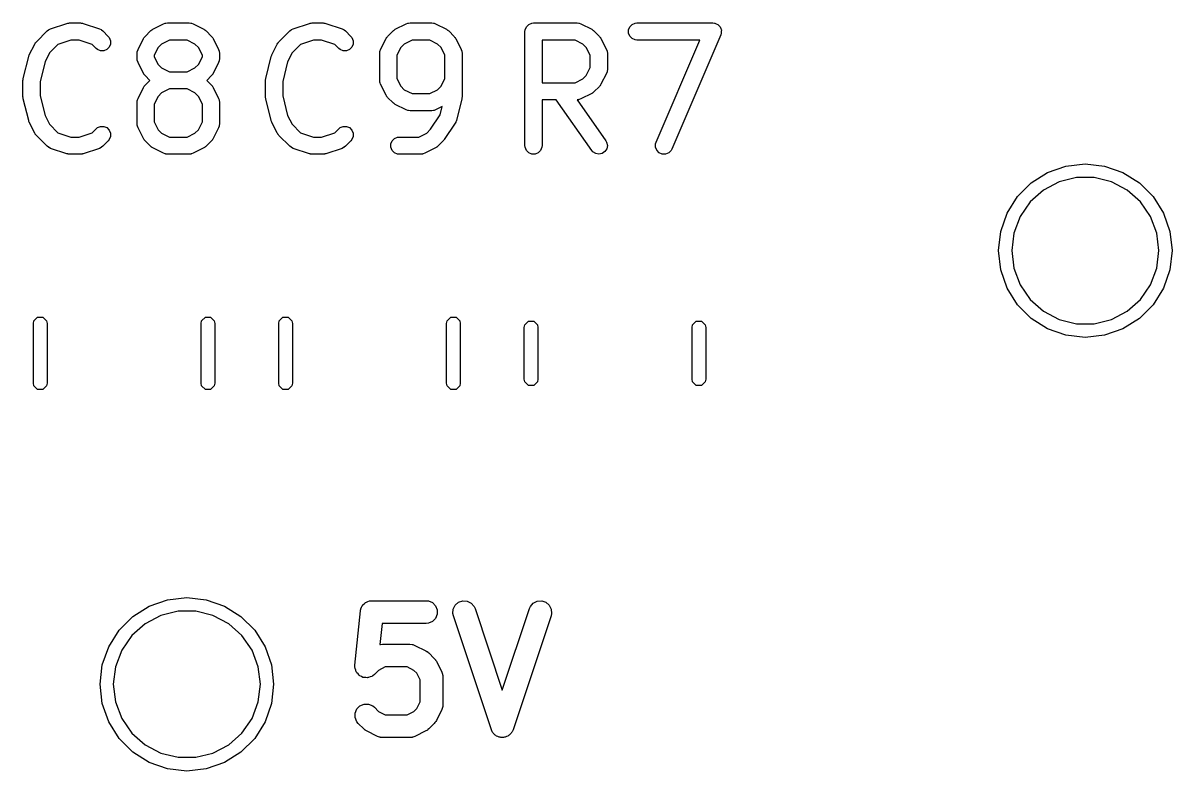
# Model space of a CAD drawing. Extents: x -0.8 to 79.7, y -28.9 to 1.9.
# Drawn here: x 19.71 to 29.78, y -4.61 to 1.95 of the extents above; entities that cross this region are included whole.
import ezdxf

# ---------------------------------------------------------------- set-up
doc = ezdxf.new("R2010")
doc.units = 0
doc.layers.add('BLACK', color=7, linetype='CONTINUOUS')

msp = doc.modelspace()

# ---------------------------------------------------------------- linework, layer by layer
at = {"layer": 'BLACK', "linetype": 'CONTINUOUS'}
for p, q in [((19.956045, 1.893712), (20.098901, 1.941331)), ((20.098901, 1.941331), (20.106156, 1.94298)), ((20.106156, 1.94298), (20.107987, 1.943739)), ((20.107987, 1.943739), (20.11064, 1.944)), ((20.11064, 1.944), (20.113238, 1.944591)), ((20.113238, 1.944591), (20.115212, 1.94445)), ((20.115212, 1.94445), (20.122619, 1.94518)), ((20.122619, 1.94518), (20.217857, 1.94518)), ((20.217857, 1.94518), (20.225262, 1.94445)), ((20.225262, 1.94445), (20.227237, 1.944591)), ((20.227237, 1.944591), (20.229834, 1.944)), ((20.229834, 1.944), (20.232489, 1.943739)), ((20.232489, 1.943739), (20.23432, 1.94298)), ((20.23432, 1.94298), (20.241574, 1.941331)), ((20.241574, 1.941331), (20.384431, 1.893712)), ((20.850983, 1.889643), (20.946221, 1.937262)), ((20.946221, 1.937262), (20.959952, 1.942517)), ((20.959952, 1.942517), (20.962641, 1.942708)), ((20.962641, 1.942708), (20.96513, 1.943739)), ((20.96513, 1.943739), (20.979762, 1.94518)), ((20.979762, 1.94518), (21.170238, 1.94518)), ((21.170238, 1.94518), (21.18487, 1.943739)), ((21.18487, 1.943739), (21.187359, 1.942707)), ((21.187359, 1.942707), (21.190047, 1.942517)), ((21.190047, 1.942517), (21.203779, 1.937262)), ((21.203779, 1.937262), (21.299017, 1.889643)), ((22.081045, 1.893712), (22.223901, 1.941331)), ((22.223901, 1.941331), (22.231156, 1.94298)), ((22.231156, 1.94298), (22.232987, 1.943739)), ((22.232987, 1.943739), (22.23564, 1.944)), ((22.23564, 1.944), (22.238238, 1.944591)), ((22.238238, 1.944591), (22.240212, 1.94445)), ((22.240212, 1.94445), (22.247619, 1.94518)), ((22.247619, 1.94518), (22.342857, 1.94518)), ((22.342857, 1.94518), (22.350262, 1.94445)), ((22.350262, 1.94445), (22.352237, 1.944591)), ((22.352237, 1.944591), (22.354834, 1.944)), ((22.354834, 1.944), (22.357489, 1.943739)), ((22.357489, 1.943739), (22.35932, 1.94298)), ((22.35932, 1.94298), (22.366574, 1.941331)), ((22.366574, 1.941331), (22.509431, 1.893712)), ((22.975983, 1.889643), (23.071221, 1.937262)), ((23.071221, 1.937262), (23.084952, 1.942517)), ((23.084952, 1.942517), (23.087641, 1.942708)), ((23.087641, 1.942708), (23.09013, 1.943739)), ((23.09013, 1.943739), (23.104762, 1.94518)), ((23.104762, 1.94518), (23.295238, 1.94518)), ((23.295238, 1.94518), (23.30987, 1.943739)), ((23.30987, 1.943739), (23.312359, 1.942707)), ((23.312359, 1.942707), (23.315047, 1.942517)), ((23.315047, 1.942517), (23.328779, 1.937262)), ((23.328779, 1.937262), (23.424017, 1.889643)), ((24.124545, 1.911848), (24.145237, 1.93254)), ((24.145237, 1.93254), (24.172273, 1.943739)), ((24.172273, 1.943739), (24.186905, 1.94518)), ((24.186905, 1.94518), (24.567857, 1.94518)), ((24.567857, 1.94518), (24.582489, 1.943739)), ((24.582489, 1.943739), (24.584978, 1.942707)), ((24.584978, 1.942707), (24.587666, 1.942517)), ((24.587666, 1.942517), (24.601398, 1.937262)), ((24.601398, 1.937262), (24.696636, 1.889643)), ((25.029307, 1.911848), (25.049999, 1.93254)), ((25.049999, 1.93254), (25.077035, 1.943739)), ((25.077035, 1.943739), (25.091667, 1.94518)), ((25.091667, 1.94518), (25.758333, 1.94518)), ((25.758333, 1.94518), (25.772965, 1.943739)), ((25.772965, 1.943739), (25.773395, 1.94356)), ((25.773395, 1.94356), (25.77386, 1.943555)), ((25.77386, 1.943555), (25.786866, 1.93798)), ((25.786866, 1.93798), (25.800001, 1.93254)), ((25.800001, 1.93254), (25.80033, 1.93221)), ((25.80033, 1.93221), (25.800758, 1.932027)), ((25.800758, 1.932027), (25.810653, 1.921887)), ((25.810653, 1.921887), (25.820693, 1.911848)), ((19.831491, 1.780356), (19.926729, 1.875594)), ((19.926729, 1.875594), (19.938094, 1.884922)), ((19.938094, 1.884922), (19.940584, 1.885953)), ((19.940584, 1.885953), (19.942619, 1.887718)), ((19.942619, 1.887718), (19.956045, 1.893712)), ((20.384431, 1.893712), (20.397856, 1.887718)), ((20.397856, 1.887718), (20.399891, 1.885952)), ((20.399891, 1.885952), (20.402382, 1.884921)), ((20.402382, 1.884921), (20.413747, 1.875594)), ((20.413747, 1.875594), (20.461366, 1.827975)), ((20.461366, 1.827975), (20.470693, 1.81661)), ((20.470693, 1.81661), (20.481892, 1.789574)), ((20.769823, 1.808483), (20.773787, 1.814782)), ((20.773787, 1.814782), (20.774545, 1.81661)), ((20.774545, 1.81661), (20.776233, 1.818666)), ((20.776233, 1.818666), (20.777655, 1.820926)), ((20.777655, 1.820926), (20.779153, 1.822225)), ((20.779153, 1.822225), (20.783872, 1.827975)), ((20.783872, 1.827975), (20.831491, 1.875594)), ((20.831491, 1.875594), (20.83724, 1.880312)), ((20.83724, 1.880312), (20.83854, 1.881811)), ((20.83854, 1.881811), (20.840799, 1.883232)), ((20.840799, 1.883232), (20.842856, 1.884921)), ((20.842856, 1.884921), (20.844683, 1.885678)), ((20.844683, 1.885678), (20.850983, 1.889643)), ((21.299017, 1.889643), (21.305316, 1.885678)), ((21.305316, 1.885678), (21.307144, 1.884921)), ((21.307144, 1.884921), (21.3092, 1.883232)), ((21.3092, 1.883232), (21.31146, 1.881811)), ((21.31146, 1.881811), (21.312759, 1.880312)), ((21.312759, 1.880312), (21.318509, 1.875594)), ((21.318509, 1.875594), (21.366128, 1.827975)), ((21.366128, 1.827975), (21.370846, 1.822225)), ((21.370846, 1.822225), (21.372345, 1.820926)), ((21.372345, 1.820926), (21.373766, 1.818666)), ((21.373766, 1.818666), (21.375455, 1.81661)), ((21.375455, 1.81661), (21.376212, 1.814782)), ((21.376212, 1.814782), (21.380177, 1.808483)), ((21.956491, 1.780356), (22.051729, 1.875594)), ((22.051729, 1.875594), (22.063094, 1.884922)), ((22.063094, 1.884922), (22.065584, 1.885953)), ((22.065584, 1.885953), (22.067619, 1.887718)), ((22.067619, 1.887718), (22.081045, 1.893712)), ((22.509431, 1.893712), (22.522856, 1.887718)), ((22.522856, 1.887718), (22.524891, 1.885952)), ((22.524891, 1.885952), (22.527382, 1.884921)), ((22.527382, 1.884921), (22.538747, 1.875594)), ((22.538747, 1.875594), (22.586366, 1.827975)), ((22.586366, 1.827975), (22.595693, 1.81661)), ((22.595693, 1.81661), (22.606892, 1.789574)), ((22.894823, 1.808483), (22.898787, 1.814782)), ((22.898787, 1.814782), (22.899545, 1.81661)), ((22.899545, 1.81661), (22.901233, 1.818666)), ((22.901233, 1.818666), (22.902655, 1.820926)), ((22.902655, 1.820926), (22.904153, 1.822225)), ((22.904153, 1.822225), (22.908872, 1.827975)), ((22.908872, 1.827975), (22.956491, 1.875594)), ((22.956491, 1.875594), (22.96224, 1.880312)), ((22.96224, 1.880312), (22.96354, 1.881811)), ((22.96354, 1.881811), (22.965799, 1.883232)), ((22.965799, 1.883232), (22.967856, 1.884921)), ((22.967856, 1.884921), (22.969683, 1.885678)), ((22.969683, 1.885678), (22.975983, 1.889643)), ((23.424017, 1.889643), (23.430316, 1.885678)), ((23.430316, 1.885678), (23.432144, 1.884921)), ((23.432144, 1.884921), (23.4342, 1.883232)), ((23.4342, 1.883232), (23.43646, 1.881811)), ((23.43646, 1.881811), (23.437759, 1.880312)), ((23.437759, 1.880312), (23.443509, 1.875594)), ((23.443509, 1.875594), (23.491128, 1.827975)), ((23.491128, 1.827975), (23.495846, 1.822225)), ((23.495846, 1.822225), (23.497345, 1.820926)), ((23.497345, 1.820926), (23.498766, 1.818666)), ((23.498766, 1.818666), (23.500455, 1.81661)), ((23.500455, 1.81661), (23.501212, 1.814782)), ((23.501212, 1.814782), (23.505177, 1.808483)), ((24.111905, 1.87018), (24.113346, 1.884812)), ((24.111905, 0.87018), (24.111905, 1.87018)), ((24.113346, 1.884812), (24.124545, 1.911848)), ((24.696636, 1.889643), (24.702935, 1.885678)), ((24.702935, 1.885678), (24.704763, 1.884921)), ((24.704763, 1.884921), (24.706819, 1.883232)), ((24.706819, 1.883232), (24.709079, 1.881811)), ((24.709079, 1.881811), (24.710378, 1.880312)), ((24.710378, 1.880312), (24.716128, 1.875594)), ((24.716128, 1.875594), (24.763747, 1.827975)), ((24.763747, 1.827975), (24.768465, 1.822225)), ((24.768465, 1.822225), (24.769964, 1.820926)), ((24.769964, 1.820926), (24.771385, 1.818666)), ((24.771385, 1.818666), (24.773074, 1.81661)), ((24.773074, 1.81661), (24.773831, 1.814782)), ((24.773831, 1.814782), (24.777796, 1.808483)), ((25.018108, 1.884812), (25.029307, 1.911848)), ((25.018108, 1.855548), (25.018108, 1.884812)), ((25.029307, 1.828512), (25.018108, 1.855548)), ((25.049999, 1.80782), (25.029307, 1.828512)), ((25.827269, 1.840636), (25.398698, 0.840636)), ((25.820693, 1.911848), (25.820871, 1.911417)), ((25.820871, 1.911417), (25.821197, 1.911084)), ((25.821197, 1.911084), (25.82647, 1.897901)), ((25.82647, 1.897901), (25.831892, 1.884812)), ((25.831708, 1.854652), (25.827269, 1.840636)), ((25.831713, 1.855117), (25.831708, 1.854652)), ((25.831892, 1.855548), (25.831713, 1.855117)), ((25.831892, 1.884812), (25.831892, 1.884346)), ((25.831892, 1.884346), (25.832065, 1.883914)), ((25.832065, 1.883914), (25.831892, 1.869733)), ((25.831892, 1.869733), (25.831892, 1.855548)), ((19.769823, 1.665626), (19.817442, 1.760864)), ((19.817442, 1.760864), (19.821406, 1.767163)), ((19.821406, 1.767163), (19.822164, 1.768991)), ((19.822164, 1.768991), (19.823852, 1.771047)), ((19.823852, 1.771047), (19.825274, 1.773307)), ((19.825274, 1.773307), (19.826772, 1.774606)), ((19.826772, 1.774606), (19.831491, 1.780356)), ((20.020276, 1.757009), (19.946163, 1.682896)), ((20.134789, 1.79518), (20.020276, 1.757009)), ((20.205687, 1.79518), (20.134789, 1.79518)), ((20.3202, 1.757008), (20.205687, 1.79518)), ((20.3553, 1.721909), (20.3202, 1.757008)), ((20.366665, 1.712582), (20.3553, 1.721909)), ((20.393701, 1.701383), (20.366665, 1.712582)), ((20.45, 1.712582), (20.422964, 1.701383)), ((20.470693, 1.733275), (20.45, 1.712582)), ((20.481892, 1.760311), (20.470693, 1.733275)), ((20.481892, 1.789574), (20.481892, 1.760311)), ((20.716949, 1.699513), (20.722204, 1.713245)), ((20.722204, 1.713245), (20.769823, 1.808483)), ((20.898544, 1.730515), (20.864286, 1.661999)), ((20.928951, 1.760922), (20.898544, 1.730515)), ((20.997467, 1.79518), (20.928951, 1.760922)), ((21.152533, 1.79518), (20.997467, 1.79518)), ((21.221049, 1.760922), (21.152533, 1.79518)), ((21.251456, 1.730515), (21.221049, 1.760922)), ((21.285714, 1.661999), (21.251456, 1.730515)), ((21.380177, 1.808483), (21.427796, 1.713245)), ((21.427796, 1.713245), (21.433051, 1.699514)), ((21.894823, 1.665626), (21.942442, 1.760864)), ((21.942442, 1.760864), (21.946406, 1.767163)), ((21.946406, 1.767163), (21.947164, 1.768991)), ((21.947164, 1.768991), (21.948852, 1.771047)), ((21.948852, 1.771047), (21.950274, 1.773307)), ((21.950274, 1.773307), (21.951772, 1.774606)), ((21.951772, 1.774606), (21.956491, 1.780356)), ((22.145276, 1.757009), (22.071163, 1.682896)), ((22.259789, 1.79518), (22.145276, 1.757009)), ((22.330687, 1.79518), (22.259789, 1.79518)), ((22.4452, 1.757008), (22.330687, 1.79518)), ((22.4803, 1.721909), (22.4452, 1.757008)), ((22.491665, 1.712582), (22.4803, 1.721909)), ((22.518701, 1.701383), (22.491665, 1.712582)), ((22.575, 1.712582), (22.547964, 1.701383)), ((22.595693, 1.733275), (22.575, 1.712582)), ((22.606892, 1.760311), (22.595693, 1.733275)), ((22.606892, 1.789574), (22.606892, 1.760311)), ((22.841949, 1.699513), (22.847204, 1.713245)), ((22.847204, 1.713245), (22.894823, 1.808483)), ((23.023544, 1.730515), (22.989286, 1.661999)), ((23.053951, 1.760922), (23.023544, 1.730515)), ((23.122467, 1.79518), (23.053951, 1.760922)), ((23.277533, 1.79518), (23.122467, 1.79518)), ((23.346049, 1.760922), (23.277533, 1.79518)), ((23.376456, 1.730515), (23.346049, 1.760922)), ((23.410714, 1.661999), (23.376456, 1.730515)), ((23.505177, 1.808483), (23.552796, 1.713245)), ((23.552796, 1.713245), (23.558051, 1.699514)), ((24.550152, 1.79518), (24.261905, 1.79518)), ((24.261905, 1.79518), (24.261905, 1.421371)), ((24.618668, 1.760922), (24.550152, 1.79518)), ((24.649075, 1.730515), (24.618668, 1.760922)), ((24.683333, 1.661999), (24.649075, 1.730515)), ((24.777796, 1.808483), (24.825415, 1.713245)), ((24.825415, 1.713245), (24.83067, 1.699514)), ((25.077035, 1.796621), (25.049999, 1.80782)), ((25.091667, 1.79518), (25.077035, 1.796621)), ((25.644592, 1.79518), (25.091667, 1.79518)), ((25.260826, 0.899724), (25.644592, 1.79518)), ((19.716525, 1.459799), (19.764144, 1.650275)), ((19.764144, 1.650275), (19.764529, 1.651354)), ((19.764529, 1.651354), (19.764568, 1.651894)), ((19.764568, 1.651894), (19.766895, 1.657975)), ((19.766895, 1.657975), (19.769091, 1.664121)), ((19.769091, 1.664121), (19.769413, 1.664556)), ((19.769413, 1.664556), (19.769823, 1.665626)), ((19.946163, 1.682896), (19.907669, 1.605909)), ((20.422964, 1.701383), (20.393701, 1.701383)), ((20.714286, 1.679704), (20.715727, 1.694336)), ((20.714286, 1.632085), (20.714286, 1.679704)), ((20.715727, 1.617453), (20.714286, 1.632085)), ((20.715727, 1.694336), (20.716758, 1.696825)), ((20.716758, 1.614963), (20.715727, 1.617453)), ((20.716758, 1.696825), (20.716949, 1.699513)), ((20.716949, 1.612276), (20.716758, 1.614963)), ((20.722204, 1.598544), (20.716949, 1.612276)), ((20.864286, 1.661999), (20.864286, 1.64979)), ((20.864286, 1.64979), (20.898544, 1.581274)), ((21.251456, 1.581274), (21.285714, 1.64979)), ((21.285714, 1.64979), (21.285714, 1.661999)), ((21.433051, 1.612275), (21.427796, 1.598544)), ((21.433051, 1.699514), (21.433242, 1.696824)), ((21.433242, 1.614964), (21.433051, 1.612275)), ((21.433242, 1.696824), (21.434273, 1.694336)), ((21.434273, 1.617453), (21.433242, 1.614964)), ((21.434273, 1.694336), (21.435714, 1.679704)), ((21.435714, 1.632085), (21.434273, 1.617453)), ((21.435714, 1.679704), (21.435714, 1.632085)), ((21.841525, 1.459799), (21.889144, 1.650275)), ((21.889144, 1.650275), (21.889529, 1.651354)), ((21.889529, 1.651354), (21.889568, 1.651894)), ((21.889568, 1.651894), (21.891895, 1.657975)), ((21.891895, 1.657975), (21.894091, 1.664121)), ((21.894091, 1.664121), (21.894413, 1.664556)), ((21.894413, 1.664556), (21.894823, 1.665626)), ((22.071163, 1.682896), (22.032669, 1.605909)), ((22.547964, 1.701383), (22.518701, 1.701383)), ((22.839286, 1.679704), (22.840727, 1.694336)), ((22.839286, 1.441609), (22.839286, 1.679704)), ((22.840727, 1.694336), (22.841758, 1.696825)), ((22.841758, 1.696825), (22.841949, 1.699513)), ((22.989286, 1.661999), (22.989286, 1.459314)), ((23.410714, 1.459314), (23.410714, 1.661999)), ((23.558051, 1.699514), (23.558242, 1.696824)), ((23.558242, 1.696824), (23.559273, 1.694336)), ((23.559273, 1.694336), (23.560714, 1.679704)), ((23.560714, 1.679704), (23.560714, 1.298752)), ((24.683333, 1.554552), (24.683333, 1.661999)), ((24.83067, 1.699514), (24.830861, 1.696824)), ((24.830861, 1.696824), (24.831892, 1.694336)), ((24.831892, 1.694336), (24.833333, 1.679704)), ((24.833333, 1.679704), (24.833333, 1.536847)), ((19.907669, 1.605909), (19.864286, 1.432375)), ((20.769823, 1.503306), (20.722204, 1.598544)), ((20.898544, 1.581274), (20.928951, 1.550867)), ((20.928951, 1.550867), (20.997467, 1.516609)), ((20.997467, 1.516609), (21.152533, 1.516609)), ((21.152533, 1.516609), (21.221049, 1.550867)), ((21.221049, 1.550867), (21.251456, 1.581274)), ((21.427796, 1.598544), (21.380177, 1.503306)), ((22.032669, 1.605909), (21.989286, 1.432375)), ((24.649075, 1.486036), (24.683333, 1.554552)), ((24.83067, 1.517037), (24.825415, 1.503306)), ((24.830861, 1.519726), (24.83067, 1.517037)), ((24.831892, 1.522215), (24.830861, 1.519726)), ((24.833333, 1.536847), (24.831892, 1.522215)), ((19.714286, 1.441609), (19.714537, 1.444162)), ((19.714286, 1.298752), (19.714286, 1.441609)), ((19.714375, 1.445255), (19.715184, 1.450728)), ((19.714537, 1.444162), (19.714375, 1.445255)), ((19.715184, 1.450728), (19.715727, 1.456241)), ((19.715727, 1.456241), (19.716149, 1.457262)), ((19.716149, 1.457262), (19.716525, 1.459799)), ((19.864286, 1.432375), (19.864286, 1.307986)), ((20.773787, 1.497006), (20.769823, 1.503306)), ((20.774545, 1.495179), (20.773787, 1.497006)), ((20.776233, 1.493122), (20.774545, 1.495179)), ((20.777655, 1.490863), (20.776233, 1.493122)), ((20.779153, 1.489563), (20.777655, 1.490863)), ((20.783872, 1.483814), (20.779153, 1.489563)), ((20.826077, 1.441609), (20.783872, 1.483814)), ((20.783872, 1.399404), (20.826077, 1.441609)), ((21.366128, 1.483814), (21.323923, 1.441609)), ((21.323923, 1.441609), (21.366128, 1.399404)), ((21.370846, 1.489563), (21.366128, 1.483814)), ((21.372345, 1.490863), (21.370846, 1.489563)), ((21.373766, 1.493122), (21.372345, 1.490863)), ((21.375455, 1.495179), (21.373766, 1.493122)), ((21.376212, 1.497006), (21.375455, 1.495179)), ((21.380177, 1.503306), (21.376212, 1.497006)), ((21.839286, 1.441609), (21.839537, 1.444162)), ((21.839286, 1.298752), (21.839286, 1.441609)), ((21.839375, 1.445255), (21.840184, 1.450728)), ((21.839537, 1.444162), (21.839375, 1.445255)), ((21.840184, 1.450728), (21.840727, 1.456241)), ((21.840727, 1.456241), (21.841149, 1.457262)), ((21.841149, 1.457262), (21.841525, 1.459799)), ((21.989286, 1.432375), (21.989286, 1.307986)), ((22.840727, 1.426977), (22.839286, 1.441609)), ((22.841758, 1.424487), (22.840727, 1.426977)), ((22.841949, 1.4218), (22.841758, 1.424487)), ((22.847204, 1.408068), (22.841949, 1.4218)), ((22.989286, 1.459314), (23.023544, 1.390798)), ((23.376456, 1.390798), (23.410714, 1.459314)), ((24.261905, 1.421371), (24.550152, 1.421371)), ((24.550152, 1.421371), (24.618668, 1.455629)), ((24.618668, 1.455629), (24.649075, 1.486036)), ((24.825415, 1.503306), (24.777796, 1.408068)), ((20.722204, 1.284674), (20.769823, 1.379912)), ((20.769823, 1.379912), (20.773787, 1.386211)), ((20.773787, 1.386211), (20.774545, 1.388039)), ((20.774545, 1.388039), (20.776233, 1.390095)), ((20.776233, 1.390095), (20.777655, 1.392355)), ((20.777655, 1.392355), (20.779153, 1.393654)), ((20.779153, 1.393654), (20.783872, 1.399404)), ((20.928951, 1.332351), (20.898544, 1.301944)), ((20.997467, 1.366609), (20.928951, 1.332351)), ((21.152533, 1.366609), (20.997467, 1.366609)), ((21.221049, 1.332351), (21.152533, 1.366609)), ((21.251456, 1.301944), (21.221049, 1.332351)), ((21.366128, 1.399404), (21.370846, 1.393654)), ((21.370846, 1.393654), (21.372345, 1.392355)), ((21.372345, 1.392355), (21.373766, 1.390095)), ((21.373766, 1.390095), (21.375455, 1.388039)), ((21.375455, 1.388039), (21.376212, 1.386211)), ((21.376212, 1.386211), (21.380177, 1.379912)), ((21.380177, 1.379912), (21.427796, 1.284674)), ((22.894823, 1.31283), (22.847204, 1.408068)), ((22.898787, 1.30653), (22.894823, 1.31283)), ((23.023544, 1.390798), (23.053951, 1.360391)), ((23.053951, 1.360391), (23.122467, 1.326133)), ((23.122467, 1.326133), (23.277533, 1.326133)), ((23.277533, 1.326133), (23.346049, 1.360391)), ((23.346049, 1.360391), (23.376456, 1.390798)), ((24.696636, 1.326908), (24.601398, 1.279289)), ((24.702935, 1.330872), (24.696636, 1.326908)), ((24.704763, 1.33163), (24.702935, 1.330872)), ((24.706819, 1.333318), (24.704763, 1.33163)), ((24.709079, 1.33474), (24.706819, 1.333318)), ((24.710378, 1.336238), (24.709079, 1.33474)), ((24.716128, 1.340957), (24.710378, 1.336238)), ((24.763747, 1.388576), (24.716128, 1.340957)), ((24.768465, 1.394325), (24.763747, 1.388576)), ((24.769964, 1.395625), (24.768465, 1.394325)), ((24.771385, 1.397884), (24.769964, 1.395625)), ((24.773074, 1.399941), (24.771385, 1.397884)), ((24.773831, 1.401768), (24.773074, 1.399941)), ((24.777796, 1.408068), (24.773831, 1.401768)), ((19.714537, 1.296198), (19.714286, 1.298752)), ((19.714375, 1.295106), (19.714537, 1.296198)), ((19.715184, 1.289632), (19.714375, 1.295106)), ((19.715727, 1.28412), (19.715184, 1.289632)), ((19.716149, 1.283098), (19.715727, 1.28412)), ((19.716525, 1.280562), (19.716149, 1.283098)), ((19.764144, 1.090086), (19.716525, 1.280562)), ((19.864286, 1.307986), (19.907669, 1.134452)), ((20.714286, 1.251133), (20.715727, 1.265765)), ((20.714286, 1.060657), (20.714286, 1.251133)), ((20.715727, 1.265765), (20.716758, 1.268254)), ((20.716758, 1.268254), (20.716949, 1.270942)), ((20.716949, 1.270942), (20.722204, 1.284674)), ((20.898544, 1.301944), (20.864286, 1.233428)), ((20.864286, 1.233428), (20.864286, 1.078362)), ((21.285714, 1.233428), (21.251456, 1.301944)), ((21.285714, 1.078362), (21.285714, 1.233428)), ((21.427796, 1.284674), (21.433051, 1.270943)), ((21.433051, 1.270943), (21.433242, 1.268253)), ((21.433242, 1.268253), (21.434273, 1.265765)), ((21.434273, 1.265765), (21.435714, 1.251133)), ((21.435714, 1.251133), (21.435714, 1.060657)), ((21.839537, 1.296198), (21.839286, 1.298752)), ((21.839375, 1.295106), (21.839537, 1.296198)), ((21.840184, 1.289632), (21.839375, 1.295106)), ((21.840727, 1.28412), (21.840184, 1.289632)), ((21.841149, 1.283098), (21.840727, 1.28412)), ((21.841525, 1.280562), (21.841149, 1.283098)), ((21.889144, 1.090086), (21.841525, 1.280562)), ((21.989286, 1.307986), (22.032669, 1.134452)), ((22.899545, 1.304703), (22.898787, 1.30653)), ((22.901233, 1.302646), (22.899545, 1.304703)), ((22.902655, 1.300387), (22.901233, 1.302646)), ((22.904153, 1.299087), (22.902655, 1.300387)), ((22.908872, 1.293338), (22.904153, 1.299087)), ((22.956491, 1.245719), (22.908872, 1.293338)), ((22.96224, 1.241), (22.956491, 1.245719)), ((22.96354, 1.239502), (22.96224, 1.241)), ((22.965799, 1.23808), (22.96354, 1.239502)), ((22.967856, 1.236392), (22.965799, 1.23808)), ((22.969683, 1.235634), (22.967856, 1.236392)), ((22.975983, 1.23167), (22.969683, 1.235634)), ((23.071221, 1.184051), (22.975983, 1.23167)), ((23.387009, 1.213166), (23.328779, 1.184051)), ((23.368485, 1.13907), (23.387009, 1.213166)), ((23.558475, 1.280562), (23.510856, 1.090086)), ((23.55885, 1.283098), (23.558475, 1.280562)), ((23.559273, 1.28412), (23.55885, 1.283098)), ((23.559815, 1.289632), (23.559273, 1.28412)), ((23.560625, 1.295106), (23.559815, 1.289632)), ((23.560714, 1.298752), (23.560462, 1.296198)), ((23.560462, 1.296198), (23.560625, 1.295106)), ((24.385951, 1.271371), (24.261905, 1.271371)), ((24.261905, 1.271371), (24.261905, 0.87018)), ((24.696891, 0.82717), (24.385951, 1.271371)), ((24.582489, 1.272812), (24.568972, 1.27148)), ((24.568972, 1.27148), (24.819776, 0.913189)), ((24.584978, 1.273843), (24.582489, 1.272812)), ((24.587666, 1.274034), (24.584978, 1.273843)), ((24.601398, 1.279289), (24.587666, 1.274034)), ((19.907669, 1.134452), (19.946163, 1.057465)), ((22.032669, 1.134452), (22.071163, 1.057465)), ((23.084952, 1.178796), (23.071221, 1.184051)), ((23.087641, 1.178604), (23.084952, 1.178796)), ((23.09013, 1.177574), (23.087641, 1.178604)), ((23.104762, 1.176133), (23.09013, 1.177574)), ((23.295238, 1.176133), (23.104762, 1.176133)), ((23.284571, 1.013199), (23.368485, 1.13907)), ((23.30987, 1.177574), (23.295238, 1.176133)), ((23.312359, 1.178605), (23.30987, 1.177574)), ((23.315047, 1.178796), (23.312359, 1.178605)), ((23.328779, 1.184051), (23.315047, 1.178796)), ((19.764529, 1.089006), (19.764144, 1.090086)), ((19.764568, 1.088467), (19.764529, 1.089006)), ((19.766895, 1.082385), (19.764568, 1.088467)), ((19.769091, 1.07624), (19.766895, 1.082385)), ((19.769413, 1.075804), (19.769091, 1.07624)), ((19.769823, 1.074735), (19.769413, 1.075804)), ((19.817442, 0.979497), (19.769823, 1.074735)), ((19.946163, 1.057465), (20.020275, 0.983352)), ((20.320199, 0.983351), (20.3553, 1.018452)), ((20.3553, 1.018452), (20.366665, 1.027779)), ((20.366665, 1.027779), (20.393701, 1.038978)), ((20.393701, 1.038978), (20.422964, 1.038978)), ((20.422964, 1.038978), (20.45, 1.027779)), ((20.45, 1.027779), (20.470693, 1.007086)), ((20.470693, 1.007086), (20.481892, 0.98005)), ((20.715727, 1.046025), (20.714286, 1.060657)), ((20.716758, 1.043535), (20.715727, 1.046025)), ((20.716949, 1.040848), (20.716758, 1.043535)), ((20.722204, 1.027116), (20.716949, 1.040848)), ((20.769823, 0.931878), (20.722204, 1.027116)), ((20.864286, 1.078362), (20.898544, 1.009846)), ((20.898544, 1.009846), (20.92895, 0.979439)), ((21.221048, 0.979438), (21.251456, 1.009846)), ((21.251456, 1.009846), (21.285714, 1.078362)), ((21.427796, 1.027116), (21.380177, 0.931878)), ((21.433051, 1.040847), (21.427796, 1.027116)), ((21.433242, 1.043536), (21.433051, 1.040847)), ((21.434273, 1.046025), (21.433242, 1.043536)), ((21.435714, 1.060657), (21.434273, 1.046025)), ((21.889529, 1.089006), (21.889144, 1.090086)), ((21.889568, 1.088467), (21.889529, 1.089006)), ((21.891895, 1.082385), (21.889568, 1.088467)), ((21.894091, 1.07624), (21.891895, 1.082385)), ((21.894413, 1.075804), (21.894091, 1.07624)), ((21.894823, 1.074735), (21.894413, 1.075804)), ((21.942442, 0.979497), (21.894823, 1.074735)), ((22.071163, 1.057465), (22.145275, 0.983352)), ((22.445199, 0.983351), (22.4803, 1.018452)), ((22.4803, 1.018452), (22.491665, 1.027779)), ((22.491665, 1.027779), (22.518701, 1.038978)), ((22.518701, 1.038978), (22.547964, 1.038978)), ((22.547964, 1.038978), (22.575, 1.027779)), ((22.575, 1.027779), (22.595693, 1.007086)), ((22.595693, 1.007086), (22.606892, 0.98005)), ((23.25081, 0.979438), (23.284571, 1.013199)), ((23.500499, 1.066674), (23.405261, 0.923816)), ((23.504803, 1.074748), (23.500499, 1.066674)), ((23.505909, 1.07624), (23.504803, 1.074748)), ((23.506538, 1.078002), (23.505909, 1.07624)), ((23.507416, 1.079648), (23.506538, 1.078002)), ((23.507774, 1.081462), (23.507416, 1.079648)), ((23.510856, 1.090086), (23.507774, 1.081462)), ((19.821406, 0.973197), (19.817442, 0.979497)), ((19.822164, 0.97137), (19.821406, 0.973197)), ((19.823852, 0.969313), (19.822164, 0.97137)), ((19.825274, 0.967054), (19.823852, 0.969313)), ((19.826772, 0.965754), (19.825274, 0.967054)), ((19.831491, 0.960005), (19.826772, 0.965754)), ((19.926729, 0.864767), (19.831491, 0.960005)), ((20.020275, 0.983352), (20.13479, 0.94518)), ((20.13479, 0.94518), (20.205686, 0.94518)), ((20.205686, 0.94518), (20.320199, 0.983351)), ((20.461366, 0.912386), (20.413747, 0.864767)), ((20.470693, 0.923751), (20.461366, 0.912386)), ((20.481892, 0.950787), (20.470693, 0.923751)), ((20.481892, 0.98005), (20.481892, 0.950787)), ((20.773787, 0.925578), (20.769823, 0.931878)), ((20.774545, 0.923751), (20.773787, 0.925578)), ((20.776233, 0.921694), (20.774545, 0.923751)), ((20.777655, 0.919435), (20.776233, 0.921694)), ((20.779153, 0.918135), (20.777655, 0.919435)), ((20.783872, 0.912386), (20.779153, 0.918135)), ((20.831491, 0.864767), (20.783872, 0.912386)), ((20.92895, 0.979439), (20.997468, 0.94518)), ((20.997468, 0.94518), (21.152532, 0.94518)), ((21.152532, 0.94518), (21.221048, 0.979438)), ((21.366128, 0.912386), (21.318509, 0.864767)), ((21.370846, 0.918135), (21.366128, 0.912386)), ((21.372345, 0.919435), (21.370846, 0.918135)), ((21.373766, 0.921694), (21.372345, 0.919435)), ((21.375455, 0.923751), (21.373766, 0.921694)), ((21.376212, 0.925578), (21.375455, 0.923751)), ((21.380177, 0.931878), (21.376212, 0.925578)), ((21.946406, 0.973197), (21.942442, 0.979497)), ((21.947164, 0.97137), (21.946406, 0.973197)), ((21.948852, 0.969313), (21.947164, 0.97137)), ((21.950274, 0.967054), (21.948852, 0.969313)), ((21.951772, 0.965754), (21.950274, 0.967054)), ((21.956491, 0.960005), (21.951772, 0.965754)), ((22.051729, 0.864767), (21.956491, 0.960005)), ((22.145275, 0.983352), (22.25979, 0.94518)), ((22.25979, 0.94518), (22.330686, 0.94518)), ((22.330686, 0.94518), (22.445199, 0.983351)), ((22.586366, 0.912386), (22.538747, 0.864767)), ((22.595693, 0.923751), (22.586366, 0.912386)), ((22.606892, 0.950787), (22.595693, 0.923751)), ((22.606892, 0.98005), (22.606892, 0.950787)), ((22.935965, 0.884812), (22.947164, 0.911848)), ((22.947164, 0.911848), (22.967856, 0.93254)), ((22.967856, 0.93254), (22.994892, 0.943739)), ((22.994892, 0.943739), (23.009524, 0.94518)), ((23.009524, 0.94518), (23.182294, 0.94518)), ((23.182294, 0.94518), (23.25081, 0.979438)), ((23.39589, 0.912386), (23.348271, 0.864767)), ((23.395923, 0.912426), (23.39589, 0.912386)), ((23.395945, 0.912441), (23.395923, 0.912426)), ((23.400728, 0.918282), (23.395945, 0.912441)), ((23.405217, 0.923751), (23.400728, 0.918282)), ((23.405226, 0.923773), (23.405217, 0.923751)), ((23.405261, 0.923816), (23.405226, 0.923773)), ((24.819776, 0.913189), (24.826986, 0.900376)), ((19.938094, 0.855439), (19.926729, 0.864767)), ((19.940584, 0.854407), (19.938094, 0.855439)), ((19.942619, 0.852643), (19.940584, 0.854407)), ((19.956044, 0.846649), (19.942619, 0.852643)), ((20.098902, 0.799029), (19.956044, 0.846649)), ((20.384432, 0.846649), (20.241575, 0.799029)), ((20.397857, 0.852643), (20.384432, 0.846649)), ((20.399893, 0.854409), (20.397857, 0.852643)), ((20.402382, 0.85544), (20.399893, 0.854409)), ((20.413747, 0.864767), (20.402382, 0.85544)), ((20.837243, 0.860046), (20.831491, 0.864767)), ((20.83854, 0.858551), (20.837243, 0.860046)), ((20.840795, 0.857131), (20.83854, 0.858551)), ((20.842856, 0.85544), (20.840795, 0.857131)), ((20.844684, 0.854682), (20.842856, 0.85544)), ((20.850982, 0.850718), (20.844684, 0.854682)), ((20.946221, 0.803098), (20.850982, 0.850718)), ((21.299018, 0.850718), (21.20378, 0.803098)), ((21.305316, 0.854683), (21.299018, 0.850718)), ((21.307144, 0.85544), (21.305316, 0.854683)), ((21.309201, 0.857128), (21.307144, 0.85544)), ((21.311461, 0.858551), (21.309201, 0.857128)), ((21.31276, 0.860049), (21.311461, 0.858551)), ((21.318509, 0.864767), (21.31276, 0.860049)), ((22.063094, 0.855439), (22.051729, 0.864767)), ((22.065584, 0.854407), (22.063094, 0.855439)), ((22.067619, 0.852643), (22.065584, 0.854407)), ((22.081044, 0.846649), (22.067619, 0.852643)), ((22.223902, 0.799029), (22.081044, 0.846649)), ((22.509432, 0.846649), (22.366575, 0.799029)), ((22.522857, 0.852643), (22.509432, 0.846649)), ((22.524893, 0.854409), (22.522857, 0.852643)), ((22.527382, 0.85544), (22.524893, 0.854409)), ((22.538747, 0.864767), (22.527382, 0.85544)), ((22.935965, 0.855548), (22.935965, 0.884812)), ((22.947164, 0.828512), (22.935965, 0.855548)), ((22.967856, 0.80782), (22.947164, 0.828512)), ((22.994892, 0.796621), (22.967856, 0.80782)), ((23.32878, 0.850718), (23.233542, 0.803098)), ((23.335078, 0.854683), (23.32878, 0.850718)), ((23.336906, 0.85544), (23.335078, 0.854683)), ((23.338963, 0.857128), (23.336906, 0.85544)), ((23.341223, 0.858551), (23.338963, 0.857128)), ((23.342522, 0.860049), (23.341223, 0.858551)), ((23.348271, 0.864767), (23.342522, 0.860049)), ((24.113346, 0.855548), (24.111905, 0.87018)), ((24.124545, 0.828512), (24.113346, 0.855548)), ((24.145237, 0.80782), (24.124545, 0.828512)), ((24.172273, 0.796621), (24.145237, 0.80782)), ((24.228573, 0.80782), (24.201537, 0.796621)), ((24.249265, 0.828512), (24.228573, 0.80782)), ((24.260464, 0.855548), (24.249265, 0.828512)), ((24.261905, 0.87018), (24.260464, 0.855548)), ((24.706462, 0.81601), (24.696891, 0.82717)), ((24.731141, 0.800283), (24.706462, 0.81601)), ((24.812503, 0.818309), (24.788529, 0.801527)), ((24.82823, 0.842987), (24.812503, 0.818309)), ((24.826986, 0.900376), (24.833315, 0.871805)), ((24.833315, 0.871805), (24.82823, 0.842987)), ((25.25603, 0.856446), (25.256387, 0.885707)), ((25.266898, 0.829276), (25.25603, 0.856446)), ((25.256387, 0.885707), (25.260826, 0.899724)), ((25.287337, 0.808332), (25.266898, 0.829276)), ((25.314235, 0.796805), (25.287337, 0.808332)), ((25.370666, 0.807316), (25.343496, 0.796448)), ((25.39161, 0.827755), (25.370666, 0.807316)), ((25.398698, 0.840636), (25.39161, 0.827755)), ((20.106156, 0.797379), (20.098902, 0.799029)), ((20.107987, 0.796621), (20.106156, 0.797379)), ((20.11064, 0.796359), (20.107987, 0.796621)), ((20.113238, 0.795769), (20.11064, 0.796359)), ((20.115213, 0.795909), (20.113238, 0.795769)), ((20.122619, 0.79518), (20.115213, 0.795909)), ((20.217857, 0.79518), (20.122619, 0.79518)), ((20.225262, 0.795909), (20.217857, 0.79518)), ((20.227238, 0.795769), (20.225262, 0.795909)), ((20.229835, 0.796359), (20.227238, 0.795769)), ((20.232489, 0.796621), (20.229835, 0.796359)), ((20.234319, 0.797379), (20.232489, 0.796621)), ((20.241575, 0.799029), (20.234319, 0.797379)), ((20.959952, 0.797843), (20.946221, 0.803098)), ((20.962641, 0.797651), (20.959952, 0.797843)), ((20.96513, 0.796621), (20.962641, 0.797651)), ((20.979762, 0.79518), (20.96513, 0.796621)), ((21.170238, 0.79518), (20.979762, 0.79518)), ((21.18487, 0.796621), (21.170238, 0.79518)), ((21.187358, 0.797651), (21.18487, 0.796621)), ((21.190048, 0.797843), (21.187358, 0.797651)), ((21.20378, 0.803098), (21.190048, 0.797843)), ((22.231156, 0.797379), (22.223902, 0.799029)), ((22.232987, 0.796621), (22.231156, 0.797379)), ((22.23564, 0.796359), (22.232987, 0.796621)), ((22.238238, 0.795769), (22.23564, 0.796359)), ((22.240213, 0.795909), (22.238238, 0.795769)), ((22.247619, 0.79518), (22.240213, 0.795909)), ((22.342857, 0.79518), (22.247619, 0.79518)), ((22.350262, 0.795909), (22.342857, 0.79518)), ((22.352238, 0.795769), (22.350262, 0.795909)), ((22.354835, 0.796359), (22.352238, 0.795769)), ((22.357489, 0.796621), (22.354835, 0.796359)), ((22.359319, 0.797379), (22.357489, 0.796621)), ((22.366575, 0.799029), (22.359319, 0.797379)), ((23.009524, 0.79518), (22.994892, 0.796621)), ((23.2, 0.79518), (23.009524, 0.79518)), ((23.214632, 0.796621), (23.2, 0.79518)), ((23.21712, 0.797651), (23.214632, 0.796621)), ((23.21981, 0.797843), (23.21712, 0.797651)), ((23.233542, 0.803098), (23.21981, 0.797843)), ((24.201537, 0.796621), (24.172273, 0.796621)), ((24.759958, 0.795197), (24.731141, 0.800283)), ((24.788529, 0.801527), (24.759958, 0.795197)), ((25.343496, 0.796448), (25.314235, 0.796805)), ((28.850884, 0.690945), (29.02, 0.71)), ((29.02, 0.71), (29.189116, 0.690945)), ((28.546148, 0.544192), (28.690248, 0.634736)), ((28.690248, 0.634736), (28.850884, 0.690945)), ((29.189116, 0.690945), (29.349752, 0.634736)), ((29.349752, 0.634736), (29.493852, 0.544192)), ((28.425808, 0.423852), (28.546148, 0.544192)), ((28.791386, 0.552806), (28.653768, 0.480579)), ((28.94229, 0.59), (28.791386, 0.552806)), ((29.09771, 0.59), (28.94229, 0.59)), ((29.248614, 0.552806), (29.09771, 0.59)), ((29.386232, 0.480579), (29.248614, 0.552806)), ((29.493852, 0.544192), (29.614192, 0.423852)), ((28.335264, 0.279752), (28.425808, 0.423852)), ((28.653768, 0.480579), (28.537434, 0.377516)), ((29.502566, 0.377516), (29.386232, 0.480579)), ((29.614192, 0.423852), (29.704736, 0.279752)), ((28.537434, 0.377516), (28.449146, 0.249607)), ((29.590854, 0.249607), (29.502566, 0.377516)), ((28.279055, 0.119116), (28.335264, 0.279752)), ((28.449146, 0.249607), (28.394033, 0.104287)), ((29.645967, 0.104287), (29.590854, 0.249607)), ((29.704736, 0.279752), (29.760945, 0.119116)), ((28.26, -0.05), (28.279055, 0.119116)), ((28.394033, 0.104287), (28.375299, -0.05)), ((29.664701, -0.05), (29.645967, 0.104287)), ((29.760945, 0.119116), (29.78, -0.05)), ((28.279055, -0.219116), (28.26, -0.05)), ((28.375299, -0.05), (28.394033, -0.204287)), ((29.645967, -0.204287), (29.664701, -0.05)), ((29.78, -0.05), (29.760945, -0.219116)), ((28.335264, -0.379752), (28.279055, -0.219116)), ((28.394033, -0.204287), (28.449146, -0.349607)), ((29.590854, -0.349607), (29.645967, -0.204287)), ((29.760945, -0.219116), (29.704736, -0.379752)), ((28.425808, -0.523852), (28.335264, -0.379752)), ((28.449146, -0.349607), (28.537434, -0.477516)), ((29.502566, -0.477516), (29.590854, -0.349607)), ((29.704736, -0.379752), (29.614192, -0.523852)), ((28.537434, -0.477516), (28.653768, -0.580579)), ((29.386232, -0.580579), (29.502566, -0.477516)), ((28.546148, -0.644192), (28.425808, -0.523852)), ((28.653768, -0.580579), (28.791386, -0.652806)), ((29.248614, -0.652806), (29.386232, -0.580579)), ((29.614192, -0.523852), (29.493852, -0.644192)), ((19.805, -0.688748), (19.809567, -0.665787)), ((19.805, -1.211252), (19.805, -0.688748)), ((19.809567, -0.665787), (19.842039, -0.633315)), ((19.842039, -0.633315), (19.887961, -0.633315)), ((19.887961, -0.633315), (19.920433, -0.665787)), ((19.920433, -0.665787), (19.925, -0.688748)), ((19.925, -0.688748), (19.925, -1.211252)), ((21.275, -0.688748), (21.279567, -0.665787)), ((21.275, -1.211252), (21.275, -0.688748)), ((21.279567, -0.665787), (21.312039, -0.633315)), ((21.312039, -0.633315), (21.357961, -0.633315)), ((21.357961, -0.633315), (21.390433, -0.665787)), ((21.390433, -0.665787), (21.395, -0.688748)), ((21.395, -0.688748), (21.395, -1.211252)), ((21.955, -0.688748), (21.959567, -0.665787)), ((21.955, -1.211252), (21.955, -0.688748)), ((21.959567, -0.665787), (21.992039, -0.633315)), ((21.992039, -0.633315), (22.037961, -0.633315)), ((22.037961, -0.633315), (22.070433, -0.665787)), ((22.070433, -0.665787), (22.075, -0.688748)), ((22.075, -0.688748), (22.075, -1.211252)), ((23.425, -0.688748), (23.429567, -0.665787)), ((23.425, -1.211252), (23.425, -0.688748)), ((23.429567, -0.665787), (23.462039, -0.633315)), ((23.462039, -0.633315), (23.507961, -0.633315)), ((23.507961, -0.633315), (23.540433, -0.665787)), ((23.540433, -0.665787), (23.545, -0.688748)), ((23.545, -0.688748), (23.545, -1.211252)), ((24.105, -0.722936), (24.109567, -0.699975)), ((24.109567, -0.699975), (24.142039, -0.667503)), ((24.142039, -0.667503), (24.187961, -0.667503)), ((24.187961, -0.667503), (24.220433, -0.699975)), ((24.220433, -0.699975), (24.225, -0.722936)), ((25.575, -0.722936), (25.579567, -0.699975)), ((25.579567, -0.699975), (25.612039, -0.667503)), ((25.612039, -0.667503), (25.657961, -0.667503)), ((25.657961, -0.667503), (25.690433, -0.699975)), ((25.690433, -0.699975), (25.695, -0.722936)), ((28.690248, -0.734736), (28.546148, -0.644192)), ((28.791386, -0.652806), (28.94229, -0.69)), ((28.94229, -0.69), (29.09771, -0.69)), ((29.09771, -0.69), (29.248614, -0.652806)), ((29.493852, -0.644192), (29.349752, -0.734736)), ((24.105, -1.177064), (24.105, -0.722936)), ((24.225, -0.722936), (24.225, -1.177064)), ((25.575, -1.177064), (25.575, -0.722936)), ((25.695, -0.722936), (25.695, -1.177064)), ((28.850884, -0.790945), (28.690248, -0.734736)), ((29.02, -0.81), (28.850884, -0.790945)), ((29.189116, -0.790945), (29.02, -0.81)), ((29.349752, -0.734736), (29.189116, -0.790945)), ((24.109567, -1.200025), (24.105, -1.177064)), ((24.142039, -1.232497), (24.109567, -1.200025)), ((24.220433, -1.200025), (24.187961, -1.232497)), ((24.225, -1.177064), (24.220433, -1.200025)), ((25.579567, -1.200025), (25.575, -1.177064)), ((25.612039, -1.232497), (25.579567, -1.200025)), ((25.690433, -1.200025), (25.657961, -1.232497)), ((25.695, -1.177064), (25.690433, -1.200025)), ((19.809567, -1.234213), (19.805, -1.211252)), ((19.842039, -1.266685), (19.809567, -1.234213)), ((19.887961, -1.266685), (19.842039, -1.266685)), ((19.920433, -1.234213), (19.887961, -1.266685)), ((19.925, -1.211252), (19.920433, -1.234213)), ((21.279567, -1.234213), (21.275, -1.211252)), ((21.312039, -1.266685), (21.279567, -1.234213)), ((21.357961, -1.266685), (21.312039, -1.266685)), ((21.390433, -1.234213), (21.357961, -1.266685)), ((21.395, -1.211252), (21.390433, -1.234213)), ((21.959567, -1.234213), (21.955, -1.211252)), ((21.992039, -1.266685), (21.959567, -1.234213)), ((22.037961, -1.266685), (21.992039, -1.266685)), ((22.070433, -1.234213), (22.037961, -1.266685)), ((22.075, -1.211252), (22.070433, -1.234213)), ((23.429567, -1.234213), (23.425, -1.211252)), ((23.462039, -1.266685), (23.429567, -1.234213)), ((23.507961, -1.266685), (23.462039, -1.266685)), ((23.540433, -1.234213), (23.507961, -1.266685)), ((23.545, -1.211252), (23.540433, -1.234213)), ((24.187961, -1.232497), (24.142039, -1.232497)), ((25.657961, -1.232497), (25.612039, -1.232497)), ((20.820248, -3.165264), (20.980884, -3.109055)), ((20.980884, -3.109055), (21.15, -3.09)), ((21.15, -3.09), (21.319116, -3.109055)), ((21.319116, -3.109055), (21.479752, -3.165264)), ((22.736654, -3.124736), (22.750164, -3.11914)), ((22.750164, -3.11914), (22.757641, -3.118403)), ((22.757641, -3.118403), (22.76002, -3.117686)), ((22.76002, -3.117686), (22.762456, -3.117929)), ((22.762456, -3.117929), (22.769673, -3.117219)), ((22.769673, -3.117219), (23.245863, -3.117219)), ((23.245863, -3.117219), (23.265372, -3.11914)), ((23.265372, -3.11914), (23.30142, -3.134072)), ((23.529674, -3.130342), (23.56669, -3.118004)), ((23.56669, -3.118004), (23.60561, -3.12077)), ((24.21945, -3.120771), (24.25837, -3.118004)), ((24.25837, -3.118004), (24.295386, -3.130343)), ((20.676148, -3.255808), (20.820248, -3.165264)), ((21.07229, -3.21), (20.921386, -3.247194)), ((21.22771, -3.21), (21.07229, -3.21)), ((21.378614, -3.247194), (21.22771, -3.21)), ((21.479752, -3.165264), (21.623852, -3.255808)), ((22.62255, -3.683459), (22.670169, -3.207269)), ((22.670169, -3.207269), (22.671594, -3.20016)), ((22.671594, -3.19771), (22.672545, -3.195412)), ((22.671594, -3.20016), (22.671594, -3.19771)), ((22.672545, -3.195412), (22.674022, -3.188048)), ((22.674022, -3.188048), (22.680931, -3.175167)), ((22.680931, -3.175167), (22.686526, -3.161662)), ((22.686526, -3.161662), (22.690086, -3.158101)), ((22.690086, -3.158101), (22.692467, -3.153664)), ((22.692467, -3.153664), (22.703779, -3.144408)), ((22.703779, -3.144408), (22.714116, -3.134072)), ((22.714116, -3.134072), (22.718768, -3.132144)), ((22.718768, -3.132144), (22.722665, -3.128957)), ((22.722665, -3.128957), (22.736654, -3.124736)), ((23.30142, -3.134072), (23.32901, -3.161662)), ((23.32901, -3.161662), (23.343942, -3.19771)), ((23.343942, -3.19771), (23.343942, -3.236728)), ((23.479982, -3.229726), (23.482748, -3.190806)), ((23.482748, -3.190806), (23.500198, -3.155907)), ((23.500198, -3.155907), (23.529674, -3.130342)), ((23.60561, -3.12077), (23.640509, -3.13822)), ((23.640509, -3.13822), (23.666074, -3.167696)), ((23.666074, -3.167696), (23.674065, -3.185596)), ((23.674065, -3.185596), (23.91253, -3.900991)), ((23.91253, -3.900991), (24.150995, -3.185597)), ((24.150995, -3.185597), (24.158986, -3.167696)), ((24.158986, -3.167696), (24.184551, -3.13822)), ((24.184551, -3.13822), (24.21945, -3.120771)), ((24.295386, -3.130343), (24.324862, -3.155908)), ((24.324862, -3.155908), (24.342312, -3.190807)), ((24.342312, -3.190807), (24.345078, -3.229727)), ((20.555808, -3.376148), (20.676148, -3.255808)), ((20.783768, -3.319421), (20.667434, -3.422484)), ((20.921386, -3.247194), (20.783768, -3.319421)), ((21.516232, -3.319421), (21.378614, -3.247194)), ((21.632566, -3.422484), (21.516232, -3.319421)), ((21.623852, -3.255808), (21.744192, -3.376148)), ((22.860172, -3.317219), (22.841744, -3.501491)), ((23.245863, -3.317219), (22.860172, -3.317219)), ((23.265372, -3.315298), (23.245863, -3.317219)), ((23.30142, -3.300366), (23.265372, -3.315298)), ((23.32901, -3.272776), (23.30142, -3.300366)), ((23.343942, -3.236728), (23.32901, -3.272776)), ((23.484329, -3.248842), (23.479982, -3.229726)), ((23.817662, -4.248841), (23.484329, -3.248842)), ((24.340731, -3.248842), (24.007398, -4.248842)), ((24.345078, -3.229727), (24.340731, -3.248842)), ((20.465264, -3.520248), (20.555808, -3.376148)), ((21.744192, -3.376148), (21.834736, -3.520248)), ((20.409055, -3.680884), (20.465264, -3.520248)), ((20.667434, -3.422484), (20.579146, -3.550393)), ((21.720854, -3.550393), (21.632566, -3.422484)), ((21.834736, -3.520248), (21.890945, -3.680884)), ((22.841744, -3.501491), (22.842081, -3.501467)), ((22.842081, -3.501467), (22.845402, -3.500092)), ((22.845402, -3.500092), (22.864911, -3.498171)), ((22.864911, -3.498171), (23.103006, -3.498171)), ((23.103006, -3.498171), (23.122515, -3.500092)), ((23.122515, -3.500092), (23.125835, -3.501467)), ((23.125835, -3.501467), (23.129419, -3.501722)), ((23.129419, -3.501722), (23.147727, -3.508728)), ((23.147727, -3.508728), (23.242965, -3.556347)), ((20.579146, -3.550393), (20.524033, -3.695713)), ((21.775967, -3.695713), (21.720854, -3.550393)), ((23.242965, -3.556347), (23.251361, -3.561632)), ((23.251361, -3.561632), (23.253801, -3.562643)), ((23.253801, -3.562643), (23.256547, -3.564896)), ((23.256547, -3.564896), (23.259555, -3.56679)), ((23.259555, -3.56679), (23.261284, -3.568784)), ((23.261284, -3.568784), (23.268955, -3.575079)), ((23.268955, -3.575079), (23.316573, -3.622698)), ((23.316573, -3.622698), (23.322865, -3.630364)), ((20.39, -3.85), (20.409055, -3.680884)), ((20.524033, -3.695713), (20.505299, -3.85)), ((21.794701, -3.85), (21.775967, -3.695713)), ((21.890945, -3.680884), (21.91, -3.85)), ((22.622521, -3.703062), (22.62255, -3.683459)), ((22.623975, -3.70788), (22.622521, -3.703062)), ((22.623975, -3.712918), (22.623975, -3.70788)), ((22.629571, -3.726427), (22.623975, -3.712918)), ((22.888518, -3.698171), (22.828908, -3.727975)), ((23.079399, -3.698171), (22.888518, -3.698171)), ((23.139008, -3.727976), (23.079399, -3.698171)), ((23.322865, -3.630364), (23.324863, -3.632097)), ((23.324863, -3.632097), (23.326756, -3.635105)), ((23.326756, -3.635105), (23.32901, -3.637851)), ((23.32901, -3.637851), (23.33002, -3.640291)), ((23.33002, -3.640291), (23.335306, -3.648688)), ((23.335306, -3.648688), (23.382925, -3.743925)), ((22.633792, -3.740417), (22.629571, -3.726427)), ((22.636979, -3.744313), (22.633792, -3.740417)), ((22.638907, -3.748966), (22.636979, -3.744313)), ((22.649243, -3.759302), (22.638907, -3.748966)), ((22.658499, -3.770615), (22.649243, -3.759302)), ((22.662936, -3.772995), (22.658499, -3.770615)), ((22.666497, -3.776556), (22.662936, -3.772995)), ((22.680002, -3.78215), (22.666497, -3.776556)), ((22.692883, -3.78906), (22.680002, -3.78215)), ((22.697892, -3.78956), (22.692883, -3.78906)), ((22.702545, -3.791488), (22.697892, -3.78956)), ((22.717166, -3.791488), (22.702545, -3.791488)), ((22.731707, -3.792942), (22.717166, -3.791488)), ((22.736526, -3.791488), (22.731707, -3.792942)), ((22.741563, -3.791488), (22.736526, -3.791488)), ((22.755072, -3.785891), (22.741563, -3.791488)), ((22.769062, -3.781671), (22.755072, -3.785891)), ((22.772958, -3.778483), (22.769062, -3.781671)), ((22.777611, -3.776556), (22.772958, -3.778483)), ((22.792765, -3.76412), (22.777611, -3.776556)), ((22.828908, -3.727975), (22.792765, -3.76412)), ((23.163677, -3.752644), (23.139008, -3.727976)), ((23.193482, -3.812254), (23.163677, -3.752644)), ((23.193482, -4.003135), (23.193482, -3.812254)), ((23.382925, -3.743925), (23.389931, -3.762234)), ((23.389931, -3.762234), (23.390185, -3.765817)), ((23.390185, -3.765817), (23.391561, -3.769138)), ((23.391561, -3.769138), (23.393482, -3.788647)), ((23.393482, -3.788647), (23.393482, -4.026742)), ((20.409055, -4.019116), (20.39, -3.85)), ((20.505299, -3.85), (20.524033, -4.004287)), ((21.775967, -4.004287), (21.794701, -3.85)), ((21.91, -3.85), (21.890945, -4.019116)), ((20.465264, -4.179752), (20.409055, -4.019116)), ((20.524033, -4.004287), (20.579146, -4.149607)), ((21.720854, -4.149607), (21.775967, -4.004287)), ((21.890945, -4.019116), (21.834736, -4.179752)), ((22.666497, -4.038832), (22.702546, -4.023901)), ((22.702546, -4.023901), (22.741564, -4.023902)), ((22.741564, -4.023902), (22.777612, -4.038833)), ((23.163677, -4.062743), (23.193482, -4.003135)), ((22.623975, -4.141488), (22.623976, -4.10247)), ((22.623976, -4.10247), (22.638907, -4.066422)), ((22.638907, -4.066422), (22.666497, -4.038832)), ((22.777612, -4.038833), (22.792765, -4.05127)), ((22.792765, -4.05127), (22.828908, -4.087414)), ((22.828908, -4.087414), (22.888518, -4.117219)), ((22.888518, -4.117219), (23.079399, -4.117219)), ((23.079399, -4.117219), (23.139008, -4.087413)), ((23.139008, -4.087413), (23.163677, -4.062743)), ((23.382925, -4.071464), (23.335306, -4.166701)), ((23.389931, -4.053155), (23.382925, -4.071464)), ((23.390185, -4.049571), (23.389931, -4.053155)), ((23.391561, -4.046251), (23.390185, -4.049571)), ((23.393482, -4.026742), (23.391561, -4.046251)), ((20.555808, -4.323852), (20.465264, -4.179752)), ((20.579146, -4.149607), (20.667434, -4.277516)), ((21.632566, -4.277516), (21.720854, -4.149607)), ((21.834736, -4.179752), (21.744192, -4.323852)), ((22.638906, -4.177537), (22.623975, -4.141488)), ((22.651343, -4.19269), (22.638906, -4.177537)), ((22.698961, -4.24031), (22.651343, -4.19269)), ((23.316574, -4.19269), (23.268955, -4.24031)), ((23.322866, -4.185023), (23.316574, -4.19269)), ((23.324863, -4.183292), (23.322866, -4.185023)), ((23.326756, -4.180284), (23.324863, -4.183292)), ((23.329011, -4.177537), (23.326756, -4.180284)), ((23.330022, -4.175095), (23.329011, -4.177537)), ((23.335306, -4.166701), (23.330022, -4.175095)), ((20.676148, -4.444192), (20.555808, -4.323852)), ((20.667434, -4.277516), (20.783768, -4.380579)), ((21.516232, -4.380579), (21.632566, -4.277516)), ((21.744192, -4.323852), (21.623852, -4.444192)), ((22.706629, -4.246603), (22.698961, -4.24031)), ((22.708361, -4.2486), (22.706629, -4.246603)), ((22.711369, -4.250493), (22.708361, -4.2486)), ((22.714115, -4.252747), (22.711369, -4.250493)), ((22.716555, -4.253757), (22.714115, -4.252747)), ((22.724952, -4.259043), (22.716555, -4.253757)), ((22.820189, -4.306662), (22.724952, -4.259043)), ((22.838498, -4.313668), (22.820189, -4.306662)), ((22.842081, -4.313922), (22.838498, -4.313668)), ((22.845402, -4.315298), (22.842081, -4.313922)), ((22.864911, -4.317219), (22.845402, -4.315298)), ((23.103006, -4.317219), (22.864911, -4.317219)), ((23.122515, -4.315298), (23.103006, -4.317219)), ((23.125835, -4.313922), (23.122515, -4.315298)), ((23.129419, -4.313668), (23.125835, -4.313922)), ((23.147727, -4.306662), (23.129419, -4.313668)), ((23.242965, -4.259043), (23.147727, -4.306662)), ((23.25136, -4.253758), (23.242965, -4.259043)), ((23.253802, -4.252747), (23.25136, -4.253758)), ((23.256549, -4.250491), (23.253802, -4.252747)), ((23.259555, -4.2486), (23.256549, -4.250491)), ((23.261285, -4.246605), (23.259555, -4.2486)), ((23.268955, -4.24031), (23.261285, -4.246605)), ((23.825653, -4.266742), (23.817662, -4.248841)), ((23.830336, -4.272141), (23.825653, -4.266742)), ((23.833531, -4.278531), (23.830336, -4.272141)), ((23.843002, -4.286746), (23.833531, -4.278531)), ((23.851218, -4.296218), (23.843002, -4.286746)), ((23.857606, -4.299412), (23.851218, -4.296218)), ((23.863007, -4.304096), (23.857606, -4.299412)), ((23.874908, -4.308063), (23.863007, -4.304096)), ((23.886117, -4.313667), (23.874908, -4.308063)), ((23.893241, -4.314173), (23.886117, -4.313667)), ((23.900023, -4.316434), (23.893241, -4.314173)), ((23.912532, -4.315544), (23.900023, -4.316434)), ((23.925037, -4.316434), (23.912532, -4.315544)), ((23.931815, -4.314174), (23.925037, -4.316434)), ((23.938943, -4.313668), (23.931815, -4.314174)), ((23.950159, -4.308059), (23.938943, -4.313668)), ((23.962053, -4.304095), (23.950159, -4.308059)), ((23.96745, -4.299414), (23.962053, -4.304095)), ((23.973842, -4.296218), (23.96745, -4.299414)), ((23.98206, -4.286742), (23.973842, -4.296218)), ((23.991529, -4.27853), (23.98206, -4.286742)), ((23.994722, -4.272143), (23.991529, -4.27853)), ((23.999407, -4.266742), (23.994722, -4.272143)), ((24.007398, -4.248842), (23.999407, -4.266742)), ((20.783768, -4.380579), (20.921386, -4.452806)), ((21.378614, -4.452806), (21.516232, -4.380579)), ((20.820248, -4.534736), (20.676148, -4.444192)), ((20.921386, -4.452806), (21.07229, -4.49)), ((21.07229, -4.49), (21.22771, -4.49)), ((21.22771, -4.49), (21.378614, -4.452806)), ((21.623852, -4.444192), (21.479752, -4.534736)), ((20.980884, -4.590945), (20.820248, -4.534736)), ((21.15, -4.61), (20.980884, -4.590945)), ((21.319116, -4.590945), (21.15, -4.61)), ((21.479752, -4.534736), (21.319116, -4.590945))]:
    msp.add_line(p, q, dxfattribs=at)

doc.saveas('drawing.dxf')
